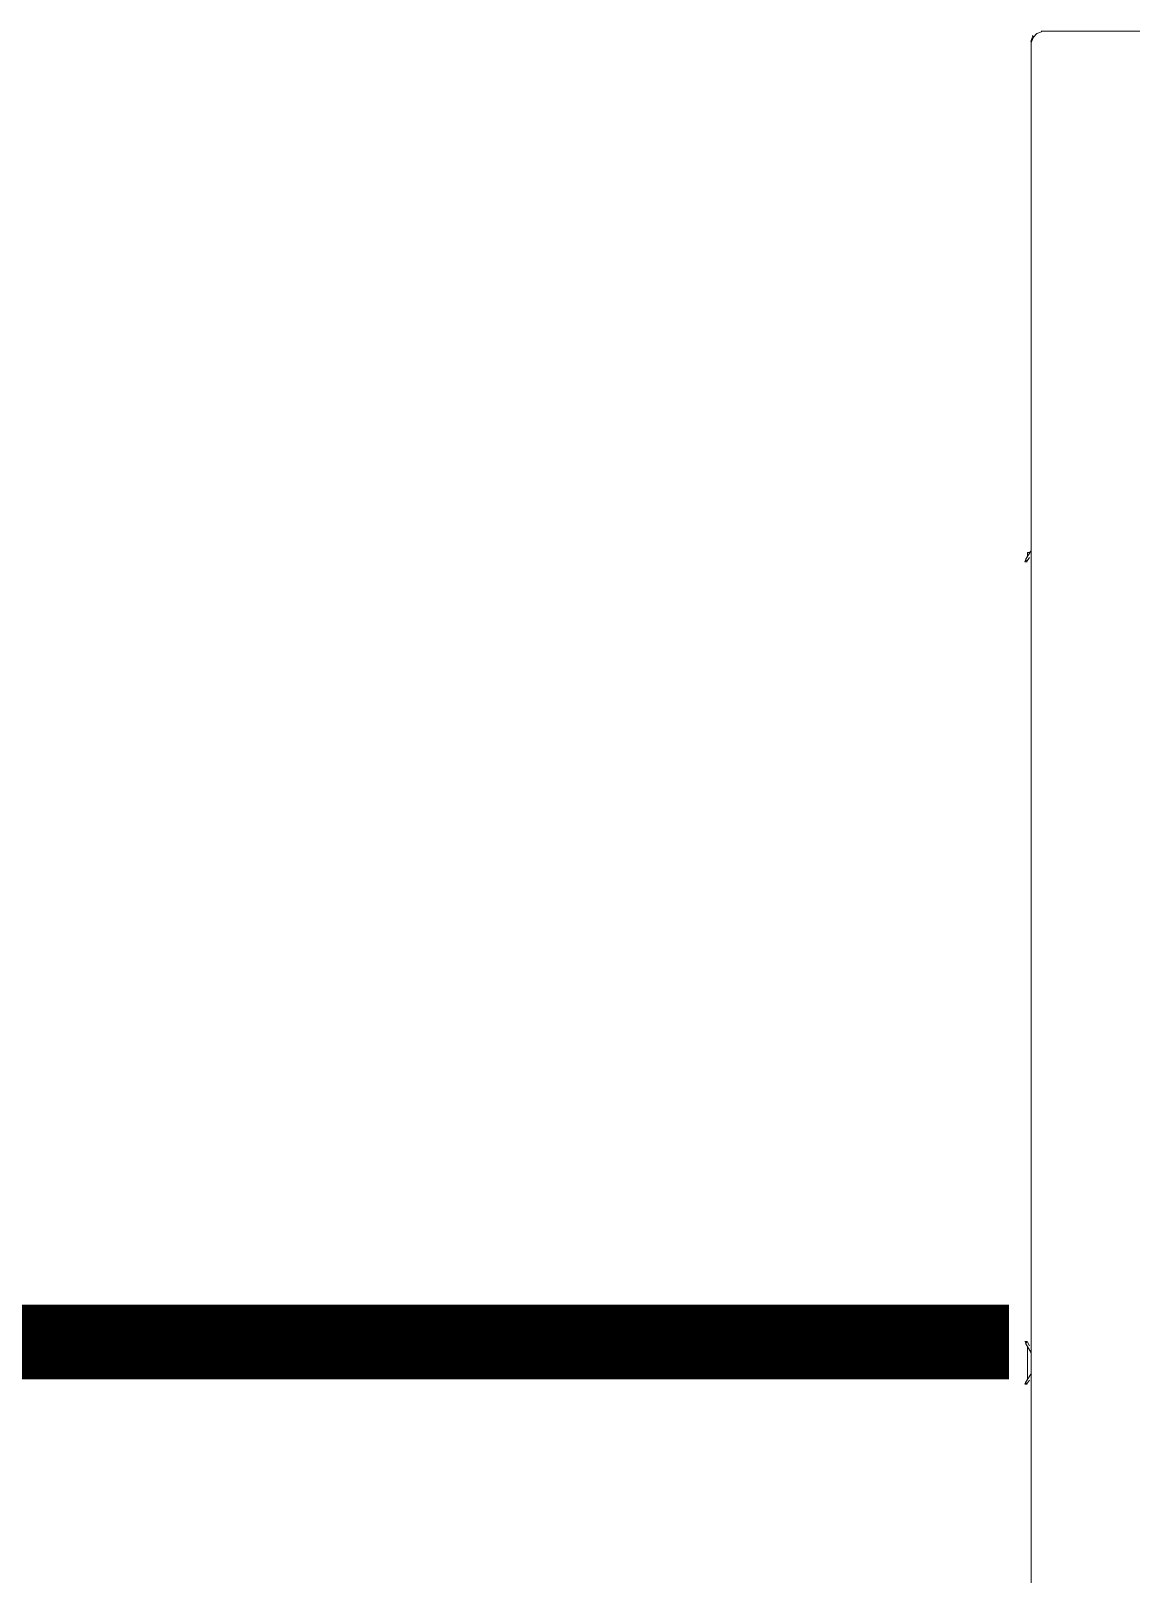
# Model space of a CAD drawing. Header units: millimetres. Extents: x 30557 to 235556, y -116603 to -73383.
# Drawn here: x 168423.5 to 168533.8, y -74090 to -73935.3 of the extents above; entities that cross this region are included whole.
import ezdxf

# ---------------------------------------------------------------- set-up
doc = ezdxf.new("R2010")
doc.units = ezdxf.units.MM

# ---------------------------------------------------------------- blocks, each defined once
blk = doc.blocks.new('RS20-0800')
at = {"lineweight": 0}
for points in [[(16011.122, 3397.979), (16011.017, 3397.704)], [(16011.037, 3397.598), (16011.037, 3397.725)], [(16011.037, 3374.209), (16011.037, 3397.725)], [(16011.037, 3374.209), (16011.037, 3397.725)], [(16011.037, 3374.209), (16011.037, 3397.725)], [(16011.037, 3374.209), (16011.037, 3397.725)], [(16011.037, 3374.209), (16011.037, 3397.725)], [(16011.037, 3374.209), (16011.037, 3397.725)], [(16011.037, 3374.209), (16011.037, 3397.725)], [(16011.037, 3374.209), (16011.037, 3397.725)], [(16011.037, 3374.209), (16011.037, 3397.725)], [(16011.037, 3374.209), (16011.037, 3397.725)], [(16011.037, 3374.209), (16011.037, 3397.725)], [(16011.037, 3374.209), (16011.037, 3397.725)], [(16011.037, 3374.209), (16011.037, 3397.725)], [(16011.037, 3374.209), (16011.037, 3397.725)], [(16011.037, 3374.209), (16011.037, 3397.725)], [(16011.037, 3374.209), (16011.037, 3397.725)], [(16011.037, 3374.209), (16011.037, 3397.725)], [(16011.037, 3374.209), (16011.037, 3397.725)], [(16011.037, 3397.598), (16011.058, 3397.704)], [(16011.037, 3397.704), (16011.037, 3374.209)], [(16011.037, 3397.704), (16011.037, 3374.209)], [(16011.037, 3397.704), (16011.037, 3374.209)], [(16011.037, 3397.704), (16011.037, 3374.209)], [(16011.037, 3397.704), (16011.037, 3374.209)], [(16011.037, 3397.704), (16011.037, 3374.209)], [(16011.037, 3397.704), (16011.037, 3374.209)], [(16011.037, 3397.704), (16011.037, 3374.209)], [(16011.037, 3397.704), (16011.037, 3374.209)], [(16011.037, 3397.704), (16011.037, 3374.209)], [(16011.037, 3397.704), (16011.037, 3374.209)], [(16011.037, 3397.704), (16011.037, 3374.209)], [(16011.037, 3397.704), (16011.037, 3374.209)], [(16011.037, 3397.704), (16011.037, 3374.209)], [(16011.037, 3397.704), (16011.037, 3374.209)], [(16011.037, 3397.704), (16011.037, 3374.209)], [(16011.037, 3397.704), (16011.037, 3374.209)], [(16011.037, 3397.704), (16011.037, 3374.209)], [(16011.037, 3397.704), (16011.037, 3374.209)], [(16011.037, 3392.455), (16011.037, 3397.62)], [(16011.546, 3398.191), (16011.313, 3398.106), (16011.143, 3397.916), (16011.058, 3397.683)], [(16011.143, 3397.916), (16011.101, 3398.001)], [(16011.546, 3398.191), (16011.546, 3398.232)], [(16011.546, 3398.212), (16015.059, 3398.212)], [(16011.546, 3398.212), (16026.807, 3398.212)], [(16011.037, 3388.073), (16011.037, 3395.037)], [(16011.037, 3262.494), (16011.037, 3392.391)]]:
    blk.add_lwpolyline(points, dxfattribs=at)
at = {"color": 250, "lineweight": 0}
for points in [[(16011.037, 3374.209), (16011.037, 3385.999)], [(16011.037, 3382.167), (16011.037, 3384.517)], [(16011.037, 3384.496), (16011.037, 3374.209)], [(16011.037, 3374.209), (16011.037, 3383.057)], [(16011.037, 3383.035), (16011.037, 3374.209)], [(16011.037, 3374.209), (16011.037, 3382.189)], [(16011.017, 3372.156), (16010.742, 3371.732)], [(16010.762, 3371.732), (16010.995, 3372.156)], [(16010.847, 3372.093), (16010.974, 3372.093)], [(16010.847, 3372.093), (16010.847, 3371.86)], [(16010.995, 3372.135), (16011.017, 3372.177)], [(16011.037, 3372.093), (16011.037, 3372.346)], [(16011.037, 3372.177), (16011.037, 3372.219), (16011.037, 3372.198)], [(16010.762, 3371.732), (16010.72, 3371.627)], [(16010.826, 3371.627), (16010.72, 3371.627)], [(16010.826, 3371.648), (16010.784, 3371.69), (16010.762, 3371.732)], [(16010.953, 3371.839), (16010.805, 3371.627)], [(16010.826, 3332.533), (16010.72, 3332.533)], [(16010.742, 3332.533), (16010.762, 3332.427)], [(16010.826, 3332.533), (16010.784, 3332.469), (16010.762, 3332.427)], [(16010.826, 3332.533), (16010.953, 3332.321)], [(16011.017, 3332.004), (16010.742, 3332.449)], [(16010.762, 3332.427), (16011.017, 3332.004)], [(16010.847, 3332.3), (16010.847, 3330.606)], [(16011.017, 3332.004), (16011.037, 3331.919)], [(16011.037, 3331.961), (16011.037, 3331.94)], [(16011.037, 3331.961), (16011.037, 3331.898)], [(16011.037, 3331.94), (16011.037, 3331.919)], [(16011.037, 3331.009), (16011.037, 3331.919)], [(16011.037, 3331.898), (16011.037, 3330.966)], [(16011.037, 3330.606), (16011.037, 3331.029)], [(16010.762, 3330.48), (16010.72, 3330.395)], [(16010.826, 3330.395), (16010.72, 3330.395)], [(16011.017, 3330.903), (16010.742, 3330.48)], [(16010.762, 3330.48), (16011.017, 3330.925)], [(16010.826, 3330.395), (16010.784, 3330.437), (16010.762, 3330.48)], [(16010.953, 3330.606), (16010.805, 3330.395)], [(16011.037, 3330.882), (16011.037, 3330.966), (16011.037, 3330.945)], [(16011.037, 3330.882), (16011.058, 3330.86)]]:
    blk.add_lwpolyline(points, dxfattribs=at)

msp = doc.modelspace()

# ---------------------------------------------------------------- linework, layer by layer
at = {"color": 30}
msp.add_lwpolyline([(168521.6, -74066.72, 7.5, 7.5, 0), (168377.55, -74066.72, 7.5, 7.5, 0)], format="xyseb", dxfattribs=at)

# ---------------------------------------------------------------- block references
at = {"color": 0, "xscale": 2, "yscale": 2, "zscale": 2}
msp.add_blockref('RS20-0800', (136501.74, -80731.74), dxfattribs=at)

doc.saveas('drawing.dxf')
